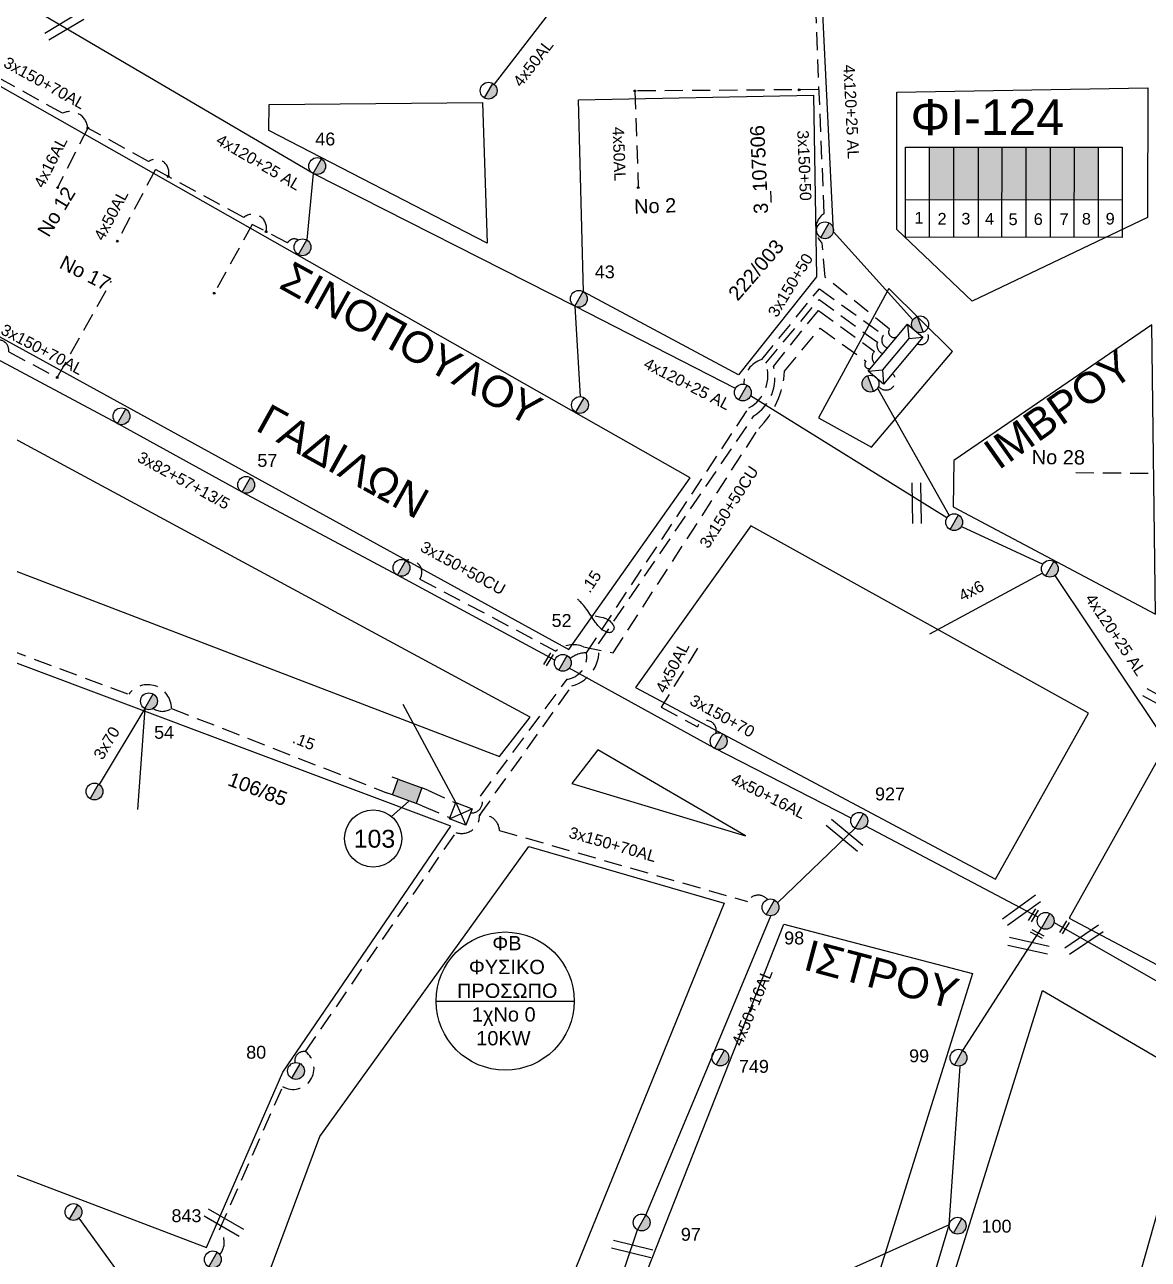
# Model space of a CAD drawing. Header units: millimetres. Extents: x 1421 to 7547, y 822 to 1873.
# Drawn here: x 6542.3 to 6699.6, y 1065.7 to 1238.6 of the extents above; entities that cross this region are included whole.
import ezdxf
from ezdxf.enums import TextEntityAlignment as Align

# ---------------------------------------------------------------- set-up
doc = ezdxf.new("R2010")
doc.units = ezdxf.units.MM
doc.linetypes.add('DASHED', pattern=[19.05, 12.7, -6.35])
doc.layers.get('0').update_dxf_attribs({"lineweight": 30})
for name, color, linetype, lineweight in [('3x150+50', 7, 'Continuous', 30), ('3x50+25', 7, 'DASHED', 30), ('3x82+57+13_5', 7, 'Continuous', 30), ('4x50+13_5', 7, 'Continuous', 30), ('4x50+16_5', 7, 'Continuous', 30), ('4x50AL', 7, 'Continuous', 30), ('Link Box 4 Διευθύνσεων', 7, 'Continuous', 30), ('Pillar OTE', 7, 'Continuous', 30), ('TEXT_ΚΑΛΩΔΙΩΝ', 7, 'Continuous', 30), ('Άγνωστα', 7, 'Continuous', 30), ('Άγνωστο εναέριο καλώδιο', 7, 'Continuous', 30), ('Άγνωστο Υπόγειο Καλώδιο', 7, 'DASHED', 30), ('Γυμνά εναέρια ΧΤ και ΦΟΠ (3Φ)   4x50+16AL', 7, 'Continuous', 30), ('Διαφημιστική πινακίδα', 7, 'Continuous', 30), ('Καλώδια ΧΤ   3x150+50CU', 7, 'DASHED', 30), ('Καλώδια ΧΤ   3x150+70AL', 7, 'DASHED', 30), ('Μηχανική τομή', 7, 'Continuous', 30), ('Πλεκτός Στύλος', 7, 'Continuous', 30), ('Στύλος ΦΜ', 7, 'Continuous', 30), ('Στύλος ΦΜ @ 1', 7, 'Continuous', 30), ('ΣΥΝ.ΚΑΛ4Χ6', 7, 'YPARXSK3X70+54', 30), ('Συνδέσεις', 7, 'Continuous', 30), ('Συνεστραμμένα ΧΤ   3x70+54.6+25 AL', 7, 'SYN_LINE', 30), ('Συνεστραμμένα ΧΤ  4x120+25 AL', 7, 'SYN_LINE', 30), ('Τομή', 7, 'Continuous', 30), ('Υποσταθμός εναέριος 2 στύλων', 7, 'Continuous', 30), ('Υποσταθμός πόλεως', 7, 'Continuous', 30), ('Υπόβαθρο ΔΕΗ', 7, 'Continuous', 30), ('Υπόγεια Καλώδια Δικτύου ΧΤ   .15', 7, 'DASHED', 30), ('Υπόγεια Καλώδια Δικτύου ΧΤ  4x16AL', 7, 'DASHED', 30), ('Υπόγεια Καλώδια Δικτύου ΧΤ  4X25', 7, 'DASHED', 30), ('Υπόγεια Καλώδια Δικτύου ΧΤ  4x50AL', 7, 'DASHED', 30)]:
    doc.layers.add(name, color=color, linetype=linetype, lineweight=lineweight)
doc.styles.add('arial', font='arial.ttf')
doc.styles.get("Standard").update_dxf_attribs({"font": 'arial.ttf'})
doc.linetypes.add('SYN_LINE', pattern='A,0.5,-0.0001,["/\\/\\/\\/",Standard,S=0.1,R=0,X=0,Y=-0.05],-0.25', length=0.7501)
doc.linetypes.add('YPARXSK3X70+54', pattern='A,2.5,[131,ltypeshp.shx,S=1,R=0,X=-9e-10,Y=0],-1e-11,[131,ltypeshp.shx,S=-1,R=180,X=2,Y=0],-4.1,[131,ltypeshp.shx,S=1,R=0,X=-0.1,Y=0],-1.9,2,0', length=10.5)

# ---------------------------------------------------------------- blocks, each defined once
blk = doc.blocks.new('ΥΠΑΡΧΩΝ ΤΣΙΜΕΝΤΕΝΙΟΣ ΣΤΥΛΟΣ')
at = {"layer": 'Στύλος ΦΜ'}
blk.add_hatch(color=7, dxfattribs=at).paths.add_polyline_path([(-1.29, -2.28, 0.574793), (2.62, 0, 0.268822), (1.3, 2.27)])
at = {"layer": 'Στύλος ΦΜ', "color": 7}
blk.add_line((-1.29, -2.28), (1.3, 2.27), dxfattribs=at)
blk.add_circle((0, 0), 2.62, dxfattribs=at)
at = {"layer": 'Στύλος ΦΜ', "flags": 4}
for tag, p in [('ΑΡΙΘΜΟΣ', (-4.68, 8.05)), ('ΤΥΠΟΣ', (-4.91, 3.03))]:
    blk.add_attdef(tag, p, '', height=4, dxfattribs=at)
blk = doc.blocks.new('LINK BOX 4 ΑΝΑΧΩΡΗΣΕΩΝ')
at = {"layer": 'Link Box 4 Διευθύνσεων', "lineweight": -3, "ltscale": 40}
blk.add_hatch(color=256, dxfattribs=at).paths.add_polyline_path([(-3.54, 0), (-3.54, -4.67), (3.54, -4.67), (3.54, 0)])
for p, q in [((-3.54, 0), (-5.33, 0)), ((5.33, 0), (3.54, 0)), ((-3.54, -4.67), (-5.33, -4.67)), ((5.33, -4.67), (3.54, -4.67))]:
    blk.add_line(p, q, dxfattribs=at)
blk.add_lwpolyline([(-3.54, -4.67), (-3.54, 0), (3.54, 0), (3.54, -4.67)], close=True, dxfattribs=at)
blk = doc.blocks.new('ΤΟΜΗ')
at = {"layer": 'Τομή', "lineweight": -3, "ltscale": 40}
for p, q in [((-11.37, 1.1), (11.37, 1.1)), ((11.37, -3.57), (-11.37, -3.57))]:
    blk.add_line(p, q, dxfattribs=at)
blk = doc.blocks.new('STYLOS PLEKTOS')
at = {"ltscale": 40}
blk.add_lwpolyline([(731.77, 1613.62), (736.74, 1608.66), (731.77, 1608.66), (736.74, 1613.62)], dxfattribs=at)
at = {"layer": 'Διαφημιστική πινακίδα', "ltscale": 40}
blk.add_lwpolyline([(731.77, 1613.62), (736.74, 1613.62), (736.74, 1608.66), (731.77, 1608.66)], close=True, dxfattribs=at)
blk = doc.blocks.new('ΜΗΧΑΝΙΚΗ ΤΟΜΗ')
at = {"layer": 'Μηχανική τομή', "lineweight": -3, "ltscale": 40}
for p, q in [((-3.78, 1.15), (3.8, 1.15)), ((3.8, -0.4), (-3.78, -0.4))]:
    blk.add_line(p, q, dxfattribs=at)
blk = doc.blocks.new('ΥΠΟΣΤΑΘΜΟΣ ΕΝΑΕΡΙΟΣ ΕΠΙ 2 ΣΤΥΛΩΝ')
at = {"layer": 'Υποσταθμός εναέριος 2 στύλων', "linetype": 'Continuous', "lineweight": -3}
for points in [[(-11.97, -2.11, 0.574793), (-8.45, -0.07, 0.268822), (-9.64, 1.98)], [(9.68, -2.15, 0.574793), (13.19, -0.1, 0.268822), (12.01, 1.95)]]:
    blk.add_hatch(color=256, dxfattribs=at).paths.add_polyline_path(points)
for p, q in [((-11.97, -2.11), (-9.64, 1.98)), ((9.68, -2.15), (12.01, 1.95))]:
    blk.add_line(p, q, dxfattribs=at)
for centre in [(-10.81, -0.07), (10.84, -0.1)]:
    blk.add_circle(centre, 2.36, dxfattribs=at)
at = {"layer": 'Υποσταθμός πόλεως', "linetype": 'Continuous', "lineweight": -3, "ltscale": 40}
blk.add_lwpolyline([(-8.57, 2.82), (8.57, 2.82), (8.57, -2.82), (-8.57, -2.82)], close=True, dxfattribs=at)
for points in [[(-5.75, 0), (-8.57, 2.82)], [(-8.57, -2.82), (-5.75, 0)], [(-5.75, 0), (5.75, 0)], [(5.75, 0), (8.57, 2.82)], [(8.57, -2.82), (5.75, 0)]]:
    blk.add_lwpolyline(points, dxfattribs=at)
at = {"layer": 'Υποσταθμός εναέριος 2 στύλων', "ltscale": 40, "flags": 1}
for tag, p in [('ΜΕΤΑΣΧΗΜΑΤΙΣΜΟΣ', (14.09, 2.51)), ('ΙΣΧΥΣ', (14.07, -0.28)), ('ΑΡΙΘΜΟΣ', (14.19, -3))]:
    blk.add_attdef(tag, p, '', height=1.8, dxfattribs=at)
blk = doc.blocks.new('_ΣΥΝΔΕΣΗ')
at = {"layer": 'Συνδέσεις', "linetype": 'SYN_LINE', "ltscale": 40}
blk.add_hatch(color=256, dxfattribs=at).paths.add_polyline_path([(0.5, -0.01, 1), (-0.5, -0.01, 1)])
at = {"layer": 'Συνδέσεις'}
blk.add_circle((0, -0.01), 0.5, dxfattribs=at)

msp = doc.modelspace()

# ---------------------------------------------------------------- hatches: boundary and pattern name
at = {"layer": 'Γυμνά εναέρια ΧΤ και ΦΟΠ (3Φ)   4x50+16AL', "lineweight": -2, "ltscale": 0.2}
h = msp.add_hatch(color=6, dxfattribs=at)
h.dxf.hatch_style = 1
h.paths.add_polyline_path([(6672.39, 1221.44), (6668.95, 1221.44), (6668.95, 1214.08), (6672.39, 1214.08)])
h = msp.add_hatch(color=5, dxfattribs=at)
h.dxf.hatch_style = 1
h.paths.add_polyline_path([(6675.83, 1221.44), (6672.39, 1221.44), (6672.39, 1214.08), (6675.83, 1214.08)])
h = msp.add_hatch(color=85, dxfattribs=at)
h.dxf.hatch_style = 1
h.paths.add_polyline_path([(6679.13, 1221.44), (6675.83, 1221.44), (6675.83, 1214.08), (6679.12, 1214.07)])
h = msp.add_hatch(color=30, dxfattribs=at)
h.dxf.hatch_style = 1
h.paths.add_polyline_path([(6682.51, 1221.44), (6679.13, 1221.44), (6679.12, 1214.07), (6682.51, 1214.07)])
h = msp.add_hatch(color=27, dxfattribs=at)
h.dxf.hatch_style = 1
h.paths.add_polyline_path([(6685.91, 1221.44), (6682.51, 1221.44), (6682.51, 1214.07), (6685.91, 1214.07)])
h = msp.add_hatch(color=133, dxfattribs=at)
h.dxf.hatch_style = 1
h.paths.add_polyline_path([(6689.25, 1221.44), (6685.91, 1221.44), (6685.91, 1214.07), (6689.24, 1214.06)])
h = msp.add_hatch(color=1, dxfattribs=at)
h.dxf.hatch_style = 1
h.paths.add_polyline_path([(6692.63, 1221.44), (6689.25, 1221.44), (6689.24, 1214.06), (6692.63, 1214.06)])

# ---------------------------------------------------------------- linework, layer by layer
at = {"lineweight": -3, "ltscale": 0.2}
msp.add_line((6599.92, 1101.86), (6619.25, 1101.86), dxfattribs=at)
msp.add_circle((6609.58, 1101.86), 9.67, dxfattribs=at)
at = {"layer": '3x150+50', "color": 27, "linetype": 'DASHED', "lineweight": -3, "ltscale": 0.2}
msp.add_lwpolyline([(6664.45, 1194.92, -0.82851), (6663.37, 1195.96), (6654.35, 1203.25), (6653.97, 1207.97, -0.499386), (6654.24, 1212.16), (6653.09, 1240, -0.442988), (6652.47, 1243.03, -1.446168)], format="xyb", dxfattribs=at)
at = {"layer": '3x150+50', "color": 133, "linetype": 'DASHED', "lineweight": -3, "ltscale": 0.2}
msp.add_lwpolyline([(6642.97, 1188.26, -0.328781), (6645.5, 1191.7), (6653.56, 1201.61), (6662.54, 1195.11, 0.542855), (6663.11, 1193.32, -1.788499)], format="xyb", dxfattribs=at)
at = {"layer": '3x50+25', "color": 27, "lineweight": -3, "ltscale": 0.2}
msp.add_lwpolyline([(6689.44, 1175.88), (6701.17, 1175.75), (6701.17, 1173.78, -0.502754), (6702.19, 1171.25, 10.73553)], format="xyb", dxfattribs=at)
at = {"layer": '3x82+57+13_5', "color": 1, "lineweight": -3, "ltscale": 0.2}
msp.add_lwpolyline([(6616.54, 1149.62), (6594.49, 1161.51), (6572.75, 1173.14), (6555.3, 1182.72), (6536.33, 1192.89), (6516.87, 1204.41)], dxfattribs=at)
at = {"layer": '3x82+57+13_5', "color": 133, "lineweight": -3, "ltscale": 0.2}
msp.add_lwpolyline([(6623.15, 1055.14), (6628.11, 1069.83)], dxfattribs=at)
at = {"layer": '4x50+13_5', "color": 1, "lineweight": -3, "ltscale": 0.2}
for points in [[(6673.62, 1094.94), (6684.65, 1112.07)], [(6604.87, 867.27), (6613.76, 894.93), (6621.98, 918.8), (6630.21, 942.14), (6639.63, 966.54), (6649.16, 995.31), (6655.14, 1015.5), (6662.51, 1039.52), (6671.74, 1070.54), (6673.25, 1092.76)]]:
    msp.add_lwpolyline(points, dxfattribs=at)
at = {"layer": '4x50+16_5', "color": 27, "lineweight": -3, "ltscale": 0.2}
msp.add_lwpolyline([(6738.18, 1075.41), (6710.05, 1099.38), (6686.38, 1112.84)], dxfattribs=at)
at = {"layer": '4x50AL', "color": 2, "lineweight": -3, "ltscale": 0.2}
msp.add_lwpolyline([(6616.9, 1241.72), (6608.03, 1230.24)], dxfattribs=at)
at = {"layer": '4x50AL', "color": 27, "linetype": 'DASHED', "lineweight": -3, "ltscale": 0.2}
msp.add_lwpolyline([(6627.73, 1229.3), (6628.21, 1215.77)], dxfattribs=at)
at = {"layer": 'Pillar OTE', "ltscale": 40}
for points in [[(6665.62, 1208.8), (6665.62, 1221.44), (6695.95, 1221.44), (6695.95, 1208.78), (6665.62, 1208.81)], [(6668.95, 1208.8), (6668.95, 1221.44)], [(6672.39, 1208.8), (6672.39, 1221.44)], [(6675.83, 1208.8), (6675.83, 1221.44)], [(6679.12, 1208.79), (6679.13, 1221.44)], [(6682.51, 1208.79), (6682.51, 1221.44)], [(6685.91, 1208.79), (6685.91, 1221.44)], [(6689.24, 1208.78), (6689.25, 1221.44)], [(6692.63, 1208.78), (6692.63, 1221.44)], [(6665.62, 1214.09), (6695.95, 1214.06)]]:
    msp.add_lwpolyline(points, dxfattribs=at)
at = {"layer": 'Άγνωστα', "lineweight": -3}
msp.add_lwpolyline([(6622.19, 1155.79), (6622.79, 1155.68), (6623.28, 1155.55), (6623.68, 1155.41), (6623.98, 1155.26), (6624.22, 1155.1), (6624.39, 1154.94), (6624.52, 1154.79), (6624.62, 1154.65), (6624.69, 1154.53), (6624.74, 1154.42), (6624.78, 1154.33), (6624.81, 1154.25), (6624.82, 1154.18), (6624.82, 1154.11), (6624.81, 1154.05), (6624.79, 1153.98), (6624.77, 1153.91), (6624.74, 1153.84), (6624.7, 1153.78), (6624.66, 1153.71), (6624.62, 1153.65), (6624.57, 1153.59), (6624.51, 1153.54), (6624.45, 1153.5), (6624.39, 1153.47), (6624.32, 1153.46), (6624.24, 1153.45), (6624.16, 1153.44), (6624.08, 1153.45), (6624, 1153.47), (6623.91, 1153.49), (6623.82, 1153.52), (6623.72, 1153.55), (6623.63, 1153.59), (6623.53, 1153.64), (6623.43, 1153.69), (6623.32, 1153.75), (6623.22, 1153.82), (6623.11, 1153.9), (6623, 1153.99), (6622.9, 1154.09), (6622.79, 1154.2), (6622.67, 1154.32), (6622.56, 1154.45), (6622.44, 1154.6), (6622.31, 1154.76), (6622.18, 1154.94), (6622.04, 1155.14), (6621.9, 1155.35), (6621.75, 1155.57), (6621.6, 1155.81), (6621.44, 1156.04), (6621.29, 1156.28), (6621.13, 1156.51), (6620.97, 1156.73), (6620.82, 1156.94), (6620.67, 1157.13), (6620.53, 1157.3), (6620.39, 1157.46), (6620.27, 1157.6), (6620.15, 1157.72), (6620.05, 1157.82), (6619.96, 1157.91), (6619.88, 1157.98), (6619.82, 1158.03), (6619.78, 1158.07), (6619.74, 1158.11), (6619.72, 1158.13), (6619.71, 1158.14), (6619.7, 1158.15), (6619.7, 1158.15), (6619.7, 1158.15), (6619.69, 1158.15), (6619.69, 1158.15), (6619.69, 1158.15), (6619.69, 1158.15), (6619.69, 1158.15), (6619.69, 1158.15), (6619.69, 1158.15), (6619.69, 1158.15)], dxfattribs=at)
at = {"layer": 'Άγνωστο εναέριο καλώδιο', "color": 27, "linetype": 'SYN_LINE', "lineweight": -3, "ltscale": 10}
msp.add_lwpolyline([(6562.65, 1053.91), (6549.94, 1071.44)], dxfattribs=at)
at = {"layer": 'Άγνωστο Υπόγειο Καλώδιο', "color": 5, "lineweight": -3, "ltscale": 0.2}
msp.add_lwpolyline([(6569.62, 1066.37, 0.376608), (6569.61, 1069.82), (6578.43, 1089.88, 0.942069), (6581.64, 1094.78), (6602.68, 1125.47, 0.517413), (6605.99, 1127.85, -0.90856)], format="xyb", dxfattribs=at)
msp.add_arc((6581.42, 1093.49), 1.3, 80.1752, 191.4081, dxfattribs=at)
at = {"layer": 'Γυμνά εναέρια ΧΤ και ΦΟΠ (3Φ)   4x50+16AL', "color": 85, "lineweight": -3, "ltscale": 0.2}
for points in [[(6658.02, 1127.48), (6638.78, 1137.3), (6618.54, 1148.46)], [(6684.17, 1113.62), (6660.06, 1126.36)]]:
    msp.add_lwpolyline(points, dxfattribs=at)
at = {"layer": 'Γυμνά εναέρια ΧΤ και ΦΟΠ (3Φ)   4x50+16AL', "color": 5, "lineweight": -3, "ltscale": 0.2}
for points in [[(6647.69, 1115.63), (6658.56, 1126.07)], [(6629.28, 1071.88), (6638.52, 1093.97), (6646.77, 1113.8)]]:
    msp.add_lwpolyline(points, dxfattribs=at)
at = {"layer": 'Καλώδια ΧΤ   3x150+50CU', "color": 1, "lineweight": -3, "ltscale": 0.2}
msp.add_lwpolyline([(6595.66, 1163.56, -0.693771), (6597.64, 1160.96), (6616.68, 1150.88, -0.279107), (6620.55, 1151.46), (6624.7, 1150.62), (6645.07, 1182.06, 0.183909), (6648.68, 1190.07), (6653.66, 1196.11), (6660.08, 1191.45, 0.802019), (6660.72, 1190.45, -3.584367)], format="xyb", dxfattribs=at)
at = {"layer": 'Καλώδια ΧΤ   3x150+50CU', "color": 6, "linetype": 'DASHED', "lineweight": -3, "ltscale": 0.2}
msp.add_arc((6667.77, 1194.84), 1.06, 241.5583, 54.3534, dxfattribs=at)
at = {"layer": 'Καλώδια ΧΤ   3x150+50CU', "color": 30, "linetype": 'DASHED', "lineweight": -3, "ltscale": 0.2}
msp.add_arc((6662.89, 1188.75), 1.32, 216.8538, 47.5615, dxfattribs=at)
at = {"layer": 'Καλώδια ΧΤ   3x150+70AL', "color": 133, "lineweight": -3, "ltscale": 0.2}
for points in [[(6551.15, 1224.12, 0.523313), (6547.62, 1226.19), (6537.64, 1231.71)], [(6576.11, 1209.6, 0.742245), (6572.98, 1211.57), (6560.64, 1218.3)], [(6580.61, 1208.43, 0.434668), (6579.11, 1208.02), (6574.16, 1210.62)]]:
    msp.add_lwpolyline(points, format="xyb", dxfattribs=at)
msp.add_lwpolyline([(6559.67, 1219.42), (6559.67, 1219.42), (6551.15, 1224.12)], dxfattribs=at)
at = {"layer": 'Καλώδια ΧΤ   3x150+70AL', "color": 1, "lineweight": -3, "ltscale": 0.2}
msp.add_lwpolyline([(6538.03, 1194.3, -0.601869), (6540.09, 1192.76), (6546.89, 1189.18), (6554.48, 1202.68)], format="xyb", dxfattribs=at)
at = {"layer": 'Καλώδια ΧΤ   3x150+70AL', "color": 85, "lineweight": -3, "ltscale": 0.2}
msp.add_lwpolyline([(6631.43, 1143.02), (6631.43, 1143.02), (6636.48, 1140.24, -0.976008), (6639.06, 1139.37, 36.744208)], format="xyb", dxfattribs=at)
at = {"layer": 'Καλώδια ΧΤ   3x150+70AL', "color": 5, "lineweight": -3, "ltscale": 0.2}
msp.add_lwpolyline([(6605.99, 1127.85, -0.472577), (6608.78, 1125.75), (6643.48, 1115.8, -0.52062), (6646.3, 1116.08, 1.140153)], format="xyb", dxfattribs=at)
at = {"layer": 'Καλώδια ΧΤ   3x150+70AL', "color": 133, "lineweight": -3, "ltscale": 0.2}
msp.add_arc((6560.69, 1217.91), 1.82, 341.4048, 124.2407, dxfattribs=at)
at = {"layer": 'ΣΥΝ.ΚΑΛ4Χ6', "color": 30, "linetype": 'SYN_LINE', "lineweight": -3, "ltscale": 20}
msp.add_lwpolyline([(6684.8, 1161.79), (6668.99, 1153.26)], dxfattribs=at)
at = {"layer": 'ΣΥΝ.ΚΑΛ4Χ6', "color": 1, "linetype": 'SYN_LINE', "lineweight": -3, "ltscale": 20}
msp.add_lwpolyline([(6671.74, 1070.54), (6655.02, 1062.99)], dxfattribs=at)
at = {"layer": 'Συνεστραμμένα ΧΤ   3x70+54.6+25 AL', "color": 85, "lineweight": -3, "ltscale": 15}
msp.add_lwpolyline([(6559.14, 1142.81), (6552.76, 1132.17)], dxfattribs=at)
at = {"layer": 'Συνεστραμμένα ΧΤ   3x70+54.6+25 AL', "color": 85, "lineweight": -3, "ltscale": 20}
msp.add_lwpolyline([(6559.14, 1142.81), (6558.12, 1128.7)], dxfattribs=at)
at = {"layer": 'Συνεστραμμένα ΧΤ  4x120+25 AL', "color": 6, "lineweight": -3, "ltscale": 20}
msp.add_lwpolyline([(6666.65, 1197.24), (6655.52, 1209.6), (6653.93, 1242.11)], dxfattribs=at)
at = {"layer": 'Συνεστραμμένα ΧΤ  4x120+25 AL', "color": 133, "lineweight": -3, "ltscale": 20}
for points in [[(6641.81, 1187.65), (6619.32, 1199.18), (6582.69, 1217.77), (6543.9, 1240.51)], [(6582.69, 1217.77), (6581.8, 1208.44)], [(6619.32, 1199.18), (6620.1, 1186.51)], [(6671.42, 1169.52), (6643.92, 1186.6)]]:
    msp.add_lwpolyline(points, dxfattribs=at)
at = {"layer": 'Συνεστραμμένα ΧΤ  4x120+25 AL', "color": 30, "lineweight": -3, "ltscale": 20}
for points in [[(6661.69, 1187.67), (6671.71, 1169.85)], [(6673.44, 1168.31), (6684.83, 1163.05)], [(6686.5, 1161.44), (6700.92, 1139.87), (6740.29, 1131.99)]]:
    msp.add_lwpolyline(points, dxfattribs=at)
at = {"layer": 'Συνεστραμμένα ΧΤ  4x120+25 AL', "color": 7, "lineweight": -3, "ltscale": 20}
msp.add_lwpolyline([(6602.66, 1129.68), (6595.28, 1143.39)], dxfattribs=at)
at = {"layer": 'Υπόβαθρο ΔΕΗ', "lineweight": -3, "ltscale": 0.2}
for points in [[(6507.4, 1247.87), (6496.68, 1218.02), (6618.48, 1151.08), (6635.47, 1175.11), (6507.4, 1247.87)], [(6664.42, 1229.14), (6699.51, 1229.73), (6699.5, 1211.57), (6674.94, 1199.87), (6664.42, 1209.92), (6664.42, 1229.14)], [(6619.85, 1228.08), (6652.73, 1228.73), (6653.17, 1203.27)], [(6642.24, 1189.57), (6620.55, 1201.18), (6619.85, 1228.08)], [(6608.8, 1136.11), (6613.1, 1141.6), (6493.13, 1206.39), (6484.41, 1183.83), (6608.8, 1136.11)], [(6653.17, 1203.27), (6642.24, 1189.57)], [(6663.27, 1201.65), (6653.43, 1183.53), (6660.84, 1179.42), (6672.17, 1192.82), (6663.27, 1201.65)], [(6700.1, 1196.54), (6672.37, 1177.55), (6672.29, 1171.06), (6700.6, 1156.05), (6700.1, 1196.54)], [(6479.86, 1172.19), (6464.21, 1129.95), (6539.94, 1104.84), (6532.06, 1080.93), (6567.76, 1067.36), (6578.48, 1091.88), (6601.97, 1126.37), (6479.86, 1172.19)], [(6643.98, 1168.43), (6627.83, 1145.77), (6678.23, 1118.94), (6691.23, 1142.19), (6643.98, 1168.43)], [(6622.56, 1137.05), (6618.9, 1132.32), (6643.22, 1125.01), (6622.56, 1137.05)], [(6551.15, 995.68), (6583.66, 1082.89), (6612.87, 1123.52), (6640.25, 1115.59), (6587.17, 985.08), (6551.15, 995.68)], [(6597.12, 982.03), (6648.57, 1112.63), (6675, 1105.73), (6632.9, 970.87), (6597.12, 982.03)], [(6641.99, 966.11), (6684.8, 1103.33), (6706.12, 1090.88), (6668.04, 956.04), (6641.99, 966.11)]]:
    msp.add_lwpolyline(points, dxfattribs=at)
for points in [[(6576.54, 1227.41), (6606.39, 1227.68), (6607.08, 1208), (6576.49, 1223.76)], [(6727.87, 1092.59), (6729.82, 1122.04), (6701.52, 1136.78), (6688.52, 1113.45)]]:
    msp.add_lwpolyline(points, close=True, dxfattribs=at)
at = {"layer": 'Υπόβαθρο ΔΕΗ', "lineweight": -3}
msp.add_lwpolyline([(6593.67, 1127.69), (6596.06, 1129.82)], dxfattribs=at)
msp.add_circle((6591.1, 1124.63), 4, dxfattribs=at)
at = {"layer": 'Υπόγεια Καλώδια Δικτύου ΧΤ   .15', "color": 85, "lineweight": -3, "ltscale": 0.2}
for points in [[(6604.76, 1128.22, 0.636319), (6606.13, 1130.55), (6618.25, 1146.92, 0.423772), (6620.96, 1150.63), (6643.7, 1184.91, 0.366473), (6646.05, 1191.19), (6653.51, 1200.1), (6661.68, 1194.12, 0.409747), (6662.44, 1192.52, -2.60223)], [(6469.75, 1176.48), (6470.18, 1177.57), (6513.22, 1161.36, -1.20061), (6518.64, 1159.03), (6556.89, 1144.83, -0.72124), (6562.87, 1142.84), (6592.97, 1131.04)]]:
    msp.add_lwpolyline(points, format="xyb", dxfattribs=at)
at = {"layer": 'Υπόγεια Καλώδια Δικτύου ΧΤ   .15', "color": 5, "lineweight": -3, "ltscale": 0.2}
msp.add_lwpolyline([(6605.99, 1127.85), (6618.93, 1145.99, 0.386686), (6622.64, 1151.9), (6644.38, 1183.79, 0.322761), (6647.15, 1190.74), (6653.44, 1198.58), (6661.27, 1192.83, 0.410962), (6661.29, 1191.14, -1.044331)], format="xyb", dxfattribs=at)
at = {"layer": 'Υπόγεια Καλώδια Δικτύου ΧΤ   .15', "color": 85, "lineweight": -3, "ltscale": 0.2}
for points in [[(6598.77, 1131.39), (6602.63, 1129.6)], [(6597.97, 1129.2), (6602.01, 1127.47)]]:
    msp.add_lwpolyline(points, dxfattribs=at)
for centre, radius, start, end in [((6620.95, 1147.02), 3.61, 89.9305, 134.3981), ((6561.6, 1144.64), 2.21, 235.0025, 304.8979)]:
    msp.add_arc(centre, radius, start, end, dxfattribs=at)
at = {"layer": 'Υπόγεια Καλώδια Δικτύου ΧΤ  4x16AL', "color": 133, "lineweight": -3, "ltscale": 0.2}
msp.add_lwpolyline([(6551.15, 1224.12), (6546.94, 1215.78)], dxfattribs=at)
at = {"layer": 'Υπόγεια Καλώδια Δικτύου ΧΤ  4X25', "color": 27, "lineweight": -3, "ltscale": 0.2}
msp.add_lwpolyline([(6653.52, 1229.49), (6627.73, 1229.3)], dxfattribs=at)
at = {"layer": 'Υπόγεια Καλώδια Δικτύου ΧΤ  4x50AL', "color": 133, "lineweight": -3, "ltscale": 0.2}
for points in [[(6560.64, 1218.3), (6555.29, 1208.27)], [(6574.16, 1210.62), (6568.86, 1200.97)]]:
    msp.add_lwpolyline(points, dxfattribs=at)
at = {"layer": 'Υπόγεια Καλώδια Δικτύου ΧΤ  4x50AL', "color": 85, "lineweight": -3, "ltscale": 0.2}
msp.add_lwpolyline([(6636.51, 1151.3), (6631.43, 1143.02)], dxfattribs=at)

# ---------------------------------------------------------------- block references
at = {"layer": 'Link Box 4 Διευθύνσεων', "lineweight": -3, "xscale": 0.4999999999999996, "yscale": 0.4999999999999996, "zscale": 0.4999999999999996, "rotation": 339.7614757301385}
msp.add_blockref('LINK BOX 4 ΑΝΑΧΩΡΗΣΕΩΝ', (6596.27, 1132.31), dxfattribs=at)
at = {"layer": 'Μηχανική τομή', "lineweight": -3, "xscale": 0.2499999999999188, "yscale": 0.2499999999999188, "zscale": 0.2499999999999188}
for p, rotation in [((6615.71, 1149.65), 58.69684727968674), ((6683.59, 1113.82), 58.69684727968674), ((6683.98, 1111.17), 332.1884649818379), ((6687.94, 1112.11), 58.69684727968674)]:
    msp.add_blockref('ΜΗΧΑΝΙΚΗ ΤΟΜΗ', p, dxfattribs=dict(at, rotation=rotation))
at = {"layer": 'Πλεκτός Στύλος', "lineweight": -3, "xscale": 0.5, "yscale": 0.5, "zscale": 0.5, "rotation": 338.9460629896117}
msp.add_blockref('STYLOS PLEKTOS', (5971.36, 508.18), dxfattribs=at)
at = {"layer": 'Στύλος ΦΜ @ 1', "lineweight": -3, "ltscale": 40, "xscale": 0.4499999999998181, "yscale": 0.4499999999998181, "zscale": 0.4499999999998181}
for p in [(6607.26, 1229.35), (6654.35, 1209.8), (6581.22, 1207.42), (6642.85, 1187.09), (6620.05, 1185.33), (6555.88, 1183.75), (6672.43, 1168.93), (6595.07, 1162.53), (6685.81, 1162.4), (6639.46, 1138.26), (6552.09, 1131.21), (6685.23, 1113.1), (6549.16, 1072.32)]:
    msp.add_blockref('ΥΠΑΡΧΩΝ ΤΣΙΜΕΝΤΕΝΙΟΣ ΣΤΥΛΟΣ', p, dxfattribs=at)
at = {"layer": 'Στύλος ΦΜ @ 1', "lineweight": -3, "ltscale": 40}
ref = msp.add_blockref('ΥΠΑΡΧΩΝ ΤΣΙΜΕΝΤΕΝΙΟΣ ΣΤΥΛΟΣ', (6583.27, 1218.79), dxfattribs=dict(at, xscale=0.4499999999998181, yscale=0.4499999999998181, zscale=0.4499999999998181))
ref.add_attrib('ΤΥΠΟΣ', '46', (6583, 1221.68), dxfattribs={"layer": 'Στύλος ΦΜ', "height": 1.8, "flags": 4})
ref = msp.add_blockref('ΥΠΑΡΧΩΝ ΤΣΙΜΕΝΤΕΝΙΟΣ ΣΤΥΛΟΣ', (6619.9, 1200.2), dxfattribs=dict(at, xscale=0.4499999999998181, yscale=0.4499999999998181, zscale=0.4499999999998181))
ref.add_attrib('ΤΥΠΟΣ', '43', (6622.12, 1203.07), dxfattribs={"layer": 'Στύλος ΦΜ', "height": 1.8, "flags": 4})
ref = msp.add_blockref('ΥΠΑΡΧΩΝ ΤΣΙΜΕΝΤΕΝΙΟΣ ΣΤΥΛΟΣ', (6573.33, 1174.16), dxfattribs=dict(at, xscale=0.4499999999998181, yscale=0.4499999999998181, zscale=0.4499999999998181))
ref.add_attrib('ΤΥΠΟΣ', '57', (6574.89, 1176.67), dxfattribs={"layer": 'Στύλος ΦΜ', "height": 1.8, "flags": 4})
ref = msp.add_blockref('ΥΠΑΡΧΩΝ ΤΣΙΜΕΝΤΕΝΙΟΣ ΣΤΥΛΟΣ', (6617.65, 1149.23), dxfattribs=dict(at, xscale=0.4499999999998181, yscale=0.4499999999998181, zscale=0.4499999999998181))
ref.add_attrib('ΤΥΠΟΣ', '52', (6616.08, 1154.25), dxfattribs={"layer": 'Στύλος ΦΜ', "height": 1.8, "flags": 4})
ref = msp.add_blockref('ΥΠΑΡΧΩΝ ΤΣΙΜΕΝΤΕΝΙΟΣ ΣΤΥΛΟΣ', (6559.72, 1143.84), dxfattribs=dict(at, xscale=0.4499999999998181, yscale=0.4499999999998181, zscale=0.4499999999998181))
ref.add_attrib('ΤΥΠΟΣ', '54', (6560.44, 1138.59), dxfattribs={"layer": 'Στύλος ΦΜ', "height": 1.8, "flags": 4})
ref = msp.add_blockref('ΥΠΑΡΧΩΝ ΤΣΙΜΕΝΤΕΝΙΟΣ ΣΤΥΛΟΣ', (6659.14, 1127.09), dxfattribs=dict(at, xscale=0.4499999999998181, yscale=0.4499999999998181, zscale=0.4499999999998181))
ref.add_attrib('ΤΥΠΟΣ', '927', (6661.35, 1129.96), dxfattribs={"layer": 'Στύλος ΦΜ', "height": 1.8, "flags": 4})
ref = msp.add_blockref('ΥΠΑΡΧΩΝ ΤΣΙΜΕΝΤΕΝΙΟΣ ΣΤΥΛΟΣ', (6646.71, 1114.98), dxfattribs=dict(at, xscale=0.4499999999998181, yscale=0.4499999999998181, zscale=0.4499999999998181))
ref.add_attrib('ΤΥΠΟΣ', '98', (6648.63, 1109.79), dxfattribs={"layer": 'Στύλος ΦΜ', "height": 1.8, "flags": 4})
ref = msp.add_blockref('ΥΠΑΡΧΩΝ ΤΣΙΜΕΝΤΕΝΙΟΣ ΣΤΥΛΟΣ', (6580.3, 1092.07), dxfattribs=dict(at, xscale=0.4499999999998181, yscale=0.4499999999998181, zscale=0.4499999999998181))
ref.add_attrib('ΤΥΠΟΣ', '80', (6573.33, 1093.79), dxfattribs={"layer": 'Στύλος ΦΜ', "height": 1.8, "flags": 4})
ref = msp.add_blockref('ΥΠΑΡΧΩΝ ΤΣΙΜΕΝΤΕΝΙΟΣ ΣΤΥΛΟΣ', (6639.7, 1093.96), dxfattribs=dict(at, xscale=0.4499999999998181, yscale=0.4499999999998181, zscale=0.4499999999998181))
ref.add_attrib('ΤΥΠΟΣ', '749', (6642.3, 1091.81), dxfattribs={"layer": 'Στύλος ΦΜ', "height": 1.8, "flags": 4})
ref = msp.add_blockref('ΥΠΑΡΧΩΝ ΤΣΙΜΕΝΤΕΝΙΟΣ ΣΤΥΛΟΣ', (6673.03, 1093.92), dxfattribs=dict(at, xscale=0.4499999999998181, yscale=0.4499999999998181, zscale=0.4499999999998181))
ref.add_attrib('ΤΥΠΟΣ', '99', (6666.12, 1093.29), dxfattribs={"layer": 'Στύλος ΦΜ', "height": 1.8, "flags": 4})
ref = msp.add_blockref('ΥΠΑΡΧΩΝ ΤΣΙΜΕΝΤΕΝΙΟΣ ΣΤΥΛΟΣ', (6568.67, 1065.68), dxfattribs=dict(at, xscale=0.4499999999998181, yscale=0.4499999999998181, zscale=0.4499999999998181))
ref.add_attrib('ΤΥΠΟΣ', '843', (6562.87, 1070.9), dxfattribs={"layer": 'Στύλος ΦΜ', "height": 1.8, "flags": 4})
ref = msp.add_blockref('ΥΠΑΡΧΩΝ ΤΣΙΜΕΝΤΕΝΙΟΣ ΣΤΥΛΟΣ', (6628.69, 1070.86), dxfattribs=dict(at, xscale=0.4499999999998181, yscale=0.4499999999998181, zscale=0.4499999999998181))
ref.add_attrib('ΤΥΠΟΣ', '97', (6634.17, 1068.29), dxfattribs={"layer": 'Στύλος ΦΜ', "height": 1.8, "flags": 4})
ref = msp.add_blockref('ΥΠΑΡΧΩΝ ΤΣΙΜΕΝΤΕΝΙΟΣ ΣΤΥΛΟΣ', (6672.91, 1070.4), dxfattribs=dict(at, xscale=0.4499999999998181, yscale=0.4499999999998181, zscale=0.4499999999998181))
ref.add_attrib('ΤΥΠΟΣ', '100', (6676.26, 1069.43), dxfattribs={"layer": 'Στύλος ΦΜ', "height": 1.8, "flags": 4})
at = {"layer": 'Συνδέσεις', "lineweight": -3, "xscale": 0.25, "yscale": 0.25, "zscale": 0.25}
for p in [(6627.73, 1229.31), (6650.73, 1229.47), (6551.15, 1224.12), (6562.42, 1217.33), (6546.94, 1215.78), (6628.21, 1215.77), (6576.11, 1209.6), (6555.29, 1208.27), (6568.86, 1200.98), (6546.89, 1189.18)]:
    msp.add_blockref('_ΣΥΝΔΕΣΗ', p, dxfattribs=at)
at = {"layer": 'Τομή', "lineweight": -3, "xscale": 0.2499999999998872, "yscale": 0.2499999999998872, "zscale": 0.2499999999998872}
for p, rotation in [((6548.02, 1238.1), 210.9755839977999), ((6666.87, 1171.57), 90.57205377714263), ((6701.74, 1144.02), 331.1928606857527), ((6657.27, 1125.32), 320.1627540976238), ((6681.67, 1114.82), 36.13348403369657), ((6690.43, 1110.7), 34.1605831184194), ((6682.76, 1109.3), 167.3166843887201), ((6570.04, 1070.55), 149.975716164672), ((6627.44, 1067.43), 346.1171991626344)]:
    msp.add_blockref('ΤΟΜΗ', p, dxfattribs=dict(at, rotation=rotation))
at = {"layer": 'Υποσταθμός εναέριος 2 στύλων', "lineweight": -3, "xscale": 0.4999999999999998, "yscale": 0.4999999999999998, "zscale": 0.4999999999999998, "rotation": 230.1599623497626}
msp.add_blockref('ΥΠΟΣΤΑΘΜΟΣ ΕΝΑΕΡΙΟΣ ΕΠΙ 2 ΣΤΥΛΩΝ', (6664.22, 1192.45), dxfattribs=at)

# ---------------------------------------------------------------- texts
at = {"ltscale": 30, "char_height": 1.63, "width": 11.2573, "attachment_point": 1}
for s, insert in [('1', (6666.87, 1212.37)), ('2', (6670.1, 1212.23)), ('3', (6673.43, 1212.23)), ('4', (6676.74, 1212.23)), ('5', (6680.04, 1212.15)), ('6', (6683.56, 1212.18)), ('7', (6687.19, 1212.18)), ('8', (6690.3, 1212.21)), ('9', (6693.63, 1212.23))]:
    msp.add_mtext(s, dxfattribs=dict(at, insert=insert))
at = {"lineweight": -3, "ltscale": 40, "char_height": 4, "width": 51.144, "attachment_point": 1, "style": 'arial'}
for s, insert, rotation in [('{\\H1.083x;ΣΙΝΟΠΟΥΛΟΥ}', (6579.82, 1205.6), 331.0241), ('{\\H1.083x;ΙΜΒΡΟΥ}', (6676.13, 1179.67), 35.217), ('{\\H1.083x;ΓΑΔΙΛΩΝ}', (6576.56, 1185.66), 331.0241), ('{\\H1.083x;ΙΣΤΡΟΥ}', (6652.24, 1110.5), 345.1079)]:
    msp.add_mtext(s, dxfattribs=dict(at, insert=insert, rotation=rotation))
at = {"layer": 'TEXT_ΚΑΛΩΔΙΩΝ', "lineweight": -3, "ltscale": 0.2}
for s, rotation, p in [('4x50AL', 52.3106, (6613.49, 1233.22)), ('3x150+70AL', 331.0525, (6545.12, 1230.43)), ('4x120+25 AL', 272.7976, (6658.03, 1226.38)), ('4x50AL', 272.0164, (6625.54, 1220.49)), ('4x16AL', 63.2047, (6545.94, 1219.34)), ('4x120+25 AL', 329.613, (6575.08, 1219.34)), ('3x150+50', 272.3789, (6651.46, 1218.87)), ('4x50AL', 61.9126, (6554.41, 1211.93)), ('3x150+50', 58.6481, (6649.5, 1202.11)), ('3x150+70AL', 332.2327, (6544.78, 1193.12)), ('4x120+25 AL', 332.855, (6635.07, 1188.29)), ('3x82+57+13/5', 331.219, (6564.59, 1174.77)), ('3x150+50CU', 57.0651, (6640.9, 1171.04)), ('3x150+50CU', 331.219, (6603.68, 1162.51)), ('.15', 56.4296, (6621.62, 1160.62)), ('4x6', 27.5237, (6674.82, 1159.32)), ('4x120+25 AL', 303.7768, (6695.04, 1153.17)), ('4x50AL', 62.5534, (6632.98, 1148.58)), ('3x150+70', 331.219, (6639.98, 1141.79)), ('3x70', 58.8058, (6553.79, 1138)), ('.15', 338.5996, (6581.41, 1138.25)), ('4x50+16AL', 332.9472, (6646.46, 1130.58)), ('3x150+70AL', 343.9961, (6624.64, 1123.8)), ('4x50+16AL', 67.4184, (6644.15, 1100.98))]:
    msp.add_text(s, height=1.6, rotation=rotation, dxfattribs=at).set_placement(p, align=Align.MIDDLE_CENTER)
at = {"layer": 'Άγνωστα', "color": 7, "lineweight": -3, "insert": (6588.37, 1125.84), "char_height": 2.5, "attachment_point": 1}
msp.add_mtext_dynamic_manual_height_columns('103', width=1.8, gutter_width=12.5, heights=[0.0453], dxfattribs=at)
at = {"layer": 'Υπόβαθρο ΔΕΗ', "lineweight": -3, "attachment_point": 1}
for s, width, heights, insert, char_height in [('ΦΙ-124', 30.8332, [0], (6666.31, 1228.14), 5), ('{\\W8.64836; }ΦΒ \\P{\\W4.42067; }ΦΥΣΙΚΟ \\P{\\W2.28183; }ΠΡΟΣΩΠΟ', 17.2548, [9.11], (6601.07, 1110.97), 2), ('{\\W5.64925; }1χΝο 0\\P{\\W6.42953; }10KW', 17.2548, [0], (6600.54, 1100.99), 2)]:
    msp.add_mtext_dynamic_manual_height_columns(s, width=width, gutter_width=12.5, heights=heights, dxfattribs=dict(at, insert=insert, char_height=char_height))
at = {"layer": 'Υπόβαθρο ΔΕΗ', "lineweight": -3, "char_height": 2, "attachment_point": 1}
for s, insert, rotation in [('3_107506', (6644.4, 1212.05), 92.6151), ('No 12', (6543.98, 1209.73), 58.9935), ('No 2', (6627.59, 1214.12), 1.9215), ('222/003', (6640.62, 1201.1), 49.0722), ('No 17', (6547.93, 1206.38), 333.2652), ('No 28', (6683.29, 1179.05), 359.5377), ('106/85', (6571.3, 1133.99), 339.4117)]:
    msp.add_mtext_dynamic_manual_height_columns(s, width=17.2548, gutter_width=12.5, heights=[0], dxfattribs=dict(at, insert=insert, rotation=rotation))

doc.saveas('drawing.dxf')
